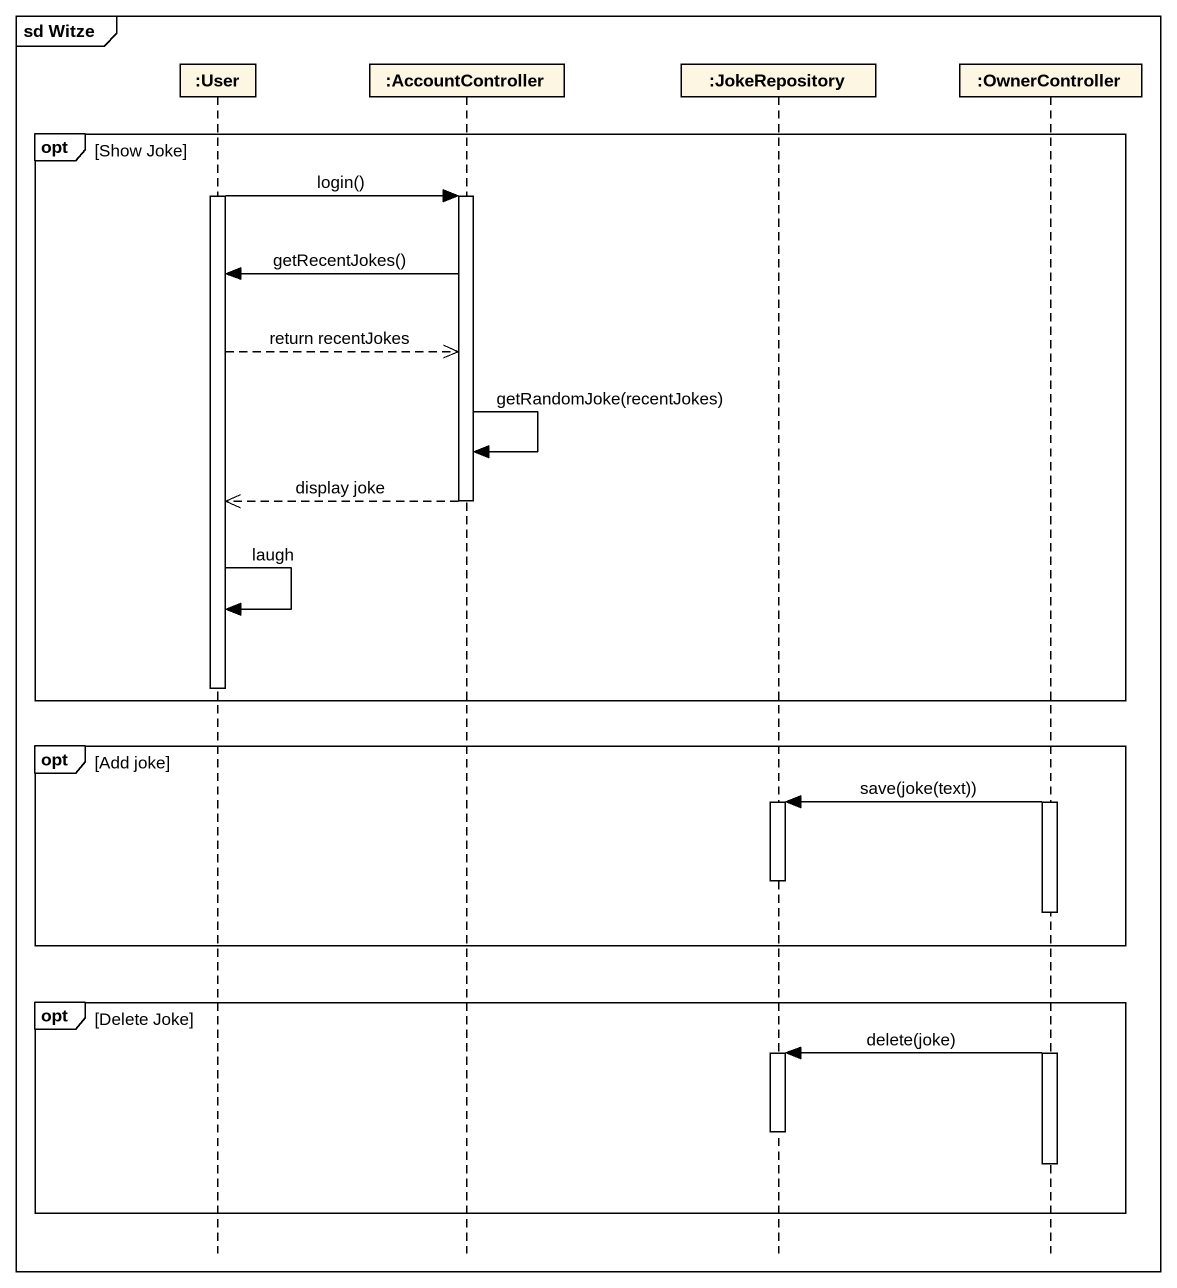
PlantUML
@startuml
mainframe sd Witze
hide footbox
participant ":User" as User
participant ":AccountController" as AccountController
participant ":JokeRepository" as JokeRepository
participant ":OwnerController" as OwnerController

opt Show Joke
  activate User
  User -> AccountController : login()
  activate AccountController
  AccountController -> User : getRecentJokes()
  User -->> AccountController : return recentJokes
  AccountController -> AccountController : getRandomJoke(recentJokes)
  AccountController -->> User : display joke
  deactivate AccountController
  User -> User : laugh
  deactivate User
end
opt Add joke
  activate OwnerController
  OwnerController -> JokeRepository : save(joke(text))
  activate JokeRepository
  deactivate JokeRepository
end
opt Delete Joke
  OwnerController -> JokeRepository : delete(joke)
  activate JokeRepository
  deactivate JokeRepository
  deactivate OwnerController
end
@enduml
